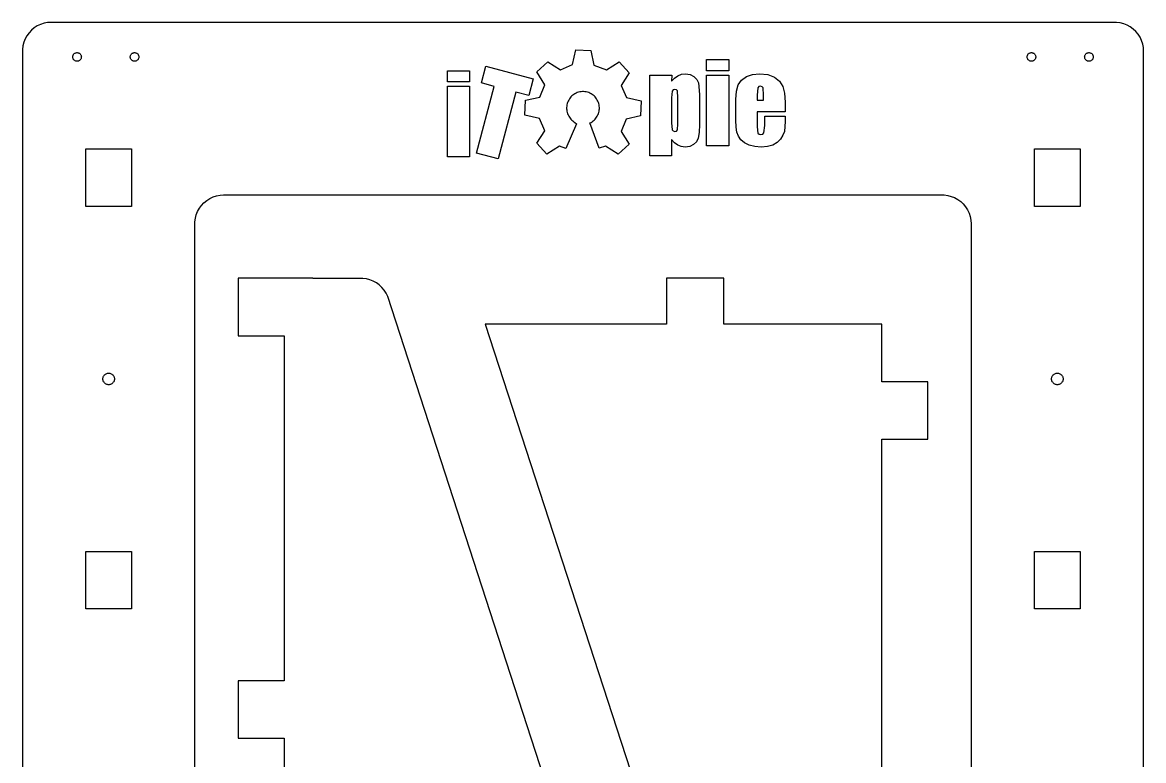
# Model space of a CAD drawing. Header units: millimetres. Extents: x -400 to 400, y 10 to 536.
# Drawn here: x -400 to -10, y 279.3 to 536 of the extents above; entities that cross this region are included whole.
import ezdxf

# ---------------------------------------------------------------- set-up
doc = ezdxf.new("R2010")
doc.units = ezdxf.units.MM
doc.layers.add('iTopie_plates-LaserCut_2x0.25in_thickness_2x400mm_2x380mm_2x330mm_rods_wide-triangle-holes.dxf_layer_1', color=1, linetype='Continuous')
doc.layers.add('iTopie_plates-LaserCut_2x0.25in_thickness_2x400mm_2x380mm_2x330mm_rods_wide-triangle-holes.dxf_layer_2', color=2, linetype='Continuous')

msp = doc.modelspace()

# ---------------------------------------------------------------- linework, layer by layer
at = {"layer": 'iTopie_plates-LaserCut_2x0.25in_thickness_2x400mm_2x380mm_2x330mm_rods_wide-triangle-holes.dxf_layer_1'}
for points in [[(-10, 106), (-10, 526), (-10, 526), (-10.0788, 527.253), (-10.0788, 527.253), (-10.3142, 528.487), (-10.3142, 528.487), (-10.7022, 529.681), (-10.7022, 529.681), (-11.2369, 530.818), (-11.2369, 530.818), (-11.9098, 531.878), (-11.9098, 531.878), (-12.7103, 532.845), (-12.7103, 532.845), (-13.6257, 533.705), (-13.6257, 533.705), (-14.6417, 534.443), (-14.6417, 534.443), (-15.7422, 535.048), (-15.7422, 535.048), (-16.9098, 535.511), (-16.9098, 535.511), (-18.1262, 535.823), (-18.1262, 535.823), (-19.3721, 535.98), (-19.3721, 535.98), (-20, 535.98), (-20, 535.98), (-20, 536), (-20, 536), (-390, 536), (-390, 536), (-391.253, 535.921), (-391.253, 535.921), (-392.487, 535.686), (-392.487, 535.686), (-393.681, 535.298), (-393.681, 535.298), (-394.818, 534.763), (-394.818, 534.763), (-395.878, 534.09), (-395.878, 534.09), (-396.845, 533.29), (-396.845, 533.29), (-397.705, 532.374), (-397.705, 532.374), (-398.443, 531.358), (-398.443, 531.358), (-399.048, 530.258), (-399.048, 530.258), (-399.511, 529.09), (-399.511, 529.09), (-399.823, 527.874), (-399.823, 527.874), (-399.98, 526.628), (-399.98, 526.628), (-399.98, 526), (-399.98, 526), (-400, 526), (-400, 526), (-400, 106)], [(-381.094, 522.503), (-381.281, 522.527), (-381.281, 522.527), (-381.464, 522.573), (-381.464, 522.573), (-381.639, 522.643), (-381.639, 522.643), (-381.804, 522.734), (-381.804, 522.734), (-381.956, 522.844), (-381.956, 522.844), (-382.093, 522.973), (-382.093, 522.973), (-382.214, 523.118), (-382.214, 523.118), (-382.314, 523.277), (-382.314, 523.277), (-382.395, 523.448), (-382.395, 523.448), (-382.453, 523.627), (-382.453, 523.627), (-382.488, 523.812), (-382.488, 523.812), (-382.5, 524), (-382.5, 524), (-382.488, 524.188), (-382.488, 524.188), (-382.453, 524.373), (-382.453, 524.373), (-382.395, 524.552), (-382.395, 524.552), (-382.314, 524.723), (-382.314, 524.723), (-382.214, 524.882), (-382.214, 524.882), (-382.093, 525.027), (-382.093, 525.027), (-381.956, 525.156), (-381.956, 525.156), (-381.804, 525.266), (-381.804, 525.266), (-381.639, 525.357), (-381.639, 525.357), (-381.464, 525.427), (-381.464, 525.427), (-381.281, 525.473), (-381.281, 525.473), (-381.094, 525.497), (-381.094, 525.497), (-380.906, 525.497), (-380.906, 525.497), (-380.719, 525.473), (-380.719, 525.473), (-380.536, 525.427), (-380.536, 525.427), (-380.361, 525.357), (-380.361, 525.357), (-380.196, 525.266), (-380.196, 525.266), (-380.044, 525.156), (-380.044, 525.156), (-379.907, 525.027), (-379.907, 525.027), (-379.786, 524.882), (-379.786, 524.882), (-379.686, 524.723), (-379.686, 524.723), (-379.605, 524.552), (-379.605, 524.552), (-379.547, 524.373), (-379.547, 524.373), (-379.512, 524.188), (-379.512, 524.188), (-379.5, 524), (-379.5, 524), (-379.512, 523.812), (-379.512, 523.812), (-379.547, 523.627), (-379.547, 523.627), (-379.605, 523.448), (-379.605, 523.448), (-379.686, 523.277), (-379.686, 523.277), (-379.786, 523.118), (-379.786, 523.118), (-379.907, 522.973), (-379.907, 522.973), (-380.044, 522.844), (-380.044, 522.844), (-380.196, 522.734), (-380.196, 522.734), (-380.361, 522.643), (-380.361, 522.643), (-380.536, 522.573), (-380.536, 522.573), (-380.719, 522.527), (-380.719, 522.527), (-380.906, 522.503), (-380.906, 522.503), (-381.094, 522.503)], [(-361.094, 522.503), (-361.281, 522.527), (-361.281, 522.527), (-361.464, 522.573), (-361.464, 522.573), (-361.639, 522.643), (-361.639, 522.643), (-361.804, 522.734), (-361.804, 522.734), (-361.956, 522.844), (-361.956, 522.844), (-362.093, 522.973), (-362.093, 522.973), (-362.214, 523.118), (-362.214, 523.118), (-362.314, 523.277), (-362.314, 523.277), (-362.395, 523.448), (-362.395, 523.448), (-362.453, 523.627), (-362.453, 523.627), (-362.488, 523.812), (-362.488, 523.812), (-362.5, 524), (-362.5, 524), (-362.488, 524.188), (-362.488, 524.188), (-362.453, 524.373), (-362.453, 524.373), (-362.395, 524.552), (-362.395, 524.552), (-362.314, 524.723), (-362.314, 524.723), (-362.214, 524.882), (-362.214, 524.882), (-362.093, 525.027), (-362.093, 525.027), (-361.956, 525.156), (-361.956, 525.156), (-361.804, 525.266), (-361.804, 525.266), (-361.639, 525.357), (-361.639, 525.357), (-361.464, 525.427), (-361.464, 525.427), (-361.281, 525.473), (-361.281, 525.473), (-361.094, 525.497), (-361.094, 525.497), (-360.906, 525.497), (-360.906, 525.497), (-360.719, 525.473), (-360.719, 525.473), (-360.536, 525.427), (-360.536, 525.427), (-360.361, 525.357), (-360.361, 525.357), (-360.196, 525.266), (-360.196, 525.266), (-360.044, 525.156), (-360.044, 525.156), (-359.907, 525.027), (-359.907, 525.027), (-359.786, 524.882), (-359.786, 524.882), (-359.686, 524.723), (-359.686, 524.723), (-359.605, 524.552), (-359.605, 524.552), (-359.547, 524.373), (-359.547, 524.373), (-359.512, 524.188), (-359.512, 524.188), (-359.5, 524), (-359.5, 524), (-359.512, 523.812), (-359.512, 523.812), (-359.547, 523.627), (-359.547, 523.627), (-359.605, 523.448), (-359.605, 523.448), (-359.686, 523.277), (-359.686, 523.277), (-359.786, 523.118), (-359.786, 523.118), (-359.907, 522.973), (-359.907, 522.973), (-360.044, 522.844), (-360.044, 522.844), (-360.196, 522.734), (-360.196, 522.734), (-360.361, 522.643), (-360.361, 522.643), (-360.536, 522.573), (-360.536, 522.573), (-360.719, 522.527), (-360.719, 522.527), (-360.906, 522.503), (-360.906, 522.503), (-361.094, 522.503)], [(-49.0942, 522.503), (-49.2811, 522.527), (-49.2811, 522.527), (-49.4635, 522.573), (-49.4635, 522.573), (-49.6387, 522.643), (-49.6387, 522.643), (-49.8037, 522.734), (-49.8037, 522.734), (-49.9561, 522.844), (-49.9561, 522.844), (-50.0934, 522.973), (-50.0934, 522.973), (-50.2135, 523.118), (-50.2135, 523.118), (-50.3145, 523.277), (-50.3145, 523.277), (-50.3947, 523.448), (-50.3947, 523.448), (-50.4529, 523.627), (-50.4529, 523.627), (-50.4882, 523.812), (-50.4882, 523.812), (-50.5, 524), (-50.5, 524), (-50.4882, 524.188), (-50.4882, 524.188), (-50.4529, 524.373), (-50.4529, 524.373), (-50.3947, 524.552), (-50.3947, 524.552), (-50.3145, 524.723), (-50.3145, 524.723), (-50.2135, 524.882), (-50.2135, 524.882), (-50.0934, 525.027), (-50.0934, 525.027), (-49.9561, 525.156), (-49.9561, 525.156), (-49.8037, 525.266), (-49.8037, 525.266), (-49.6387, 525.357), (-49.6387, 525.357), (-49.4635, 525.427), (-49.4635, 525.427), (-49.2811, 525.473), (-49.2811, 525.473), (-49.0942, 525.497), (-49.0942, 525.497), (-48.9058, 525.497), (-48.9058, 525.497), (-48.7189, 525.473), (-48.7189, 525.473), (-48.5365, 525.427), (-48.5365, 525.427), (-48.3613, 525.357), (-48.3613, 525.357), (-48.1963, 525.266), (-48.1963, 525.266), (-48.0439, 525.156), (-48.0439, 525.156), (-47.9066, 525.027), (-47.9066, 525.027), (-47.7865, 524.882), (-47.7865, 524.882), (-47.6855, 524.723), (-47.6855, 524.723), (-47.6053, 524.552), (-47.6053, 524.552), (-47.5471, 524.373), (-47.5471, 524.373), (-47.5118, 524.188), (-47.5118, 524.188), (-47.5, 524), (-47.5, 524), (-47.5118, 523.812), (-47.5118, 523.812), (-47.5471, 523.627), (-47.5471, 523.627), (-47.6053, 523.448), (-47.6053, 523.448), (-47.6855, 523.277), (-47.6855, 523.277), (-47.7865, 523.118), (-47.7865, 523.118), (-47.9066, 522.973), (-47.9066, 522.973), (-48.0439, 522.844), (-48.0439, 522.844), (-48.1963, 522.734), (-48.1963, 522.734), (-48.3613, 522.643), (-48.3613, 522.643), (-48.5365, 522.573), (-48.5365, 522.573), (-48.7189, 522.527), (-48.7189, 522.527), (-48.9058, 522.503), (-48.9058, 522.503), (-49.0942, 522.503)], [(-29.0942, 522.503), (-29.2811, 522.527), (-29.2811, 522.527), (-29.4635, 522.573), (-29.4635, 522.573), (-29.6387, 522.643), (-29.6387, 522.643), (-29.8037, 522.734), (-29.8037, 522.734), (-29.9561, 522.844), (-29.9561, 522.844), (-30.0935, 522.973), (-30.0935, 522.973), (-30.2135, 523.118), (-30.2135, 523.118), (-30.3145, 523.277), (-30.3145, 523.277), (-30.3947, 523.448), (-30.3947, 523.448), (-30.4529, 523.627), (-30.4529, 523.627), (-30.4882, 523.812), (-30.4882, 523.812), (-30.5, 524), (-30.5, 524), (-30.4882, 524.188), (-30.4882, 524.188), (-30.4529, 524.373), (-30.4529, 524.373), (-30.3947, 524.552), (-30.3947, 524.552), (-30.3145, 524.723), (-30.3145, 524.723), (-30.2135, 524.882), (-30.2135, 524.882), (-30.0935, 525.027), (-30.0935, 525.027), (-29.9561, 525.156), (-29.9561, 525.156), (-29.8037, 525.266), (-29.8037, 525.266), (-29.6387, 525.357), (-29.6387, 525.357), (-29.4635, 525.427), (-29.4635, 525.427), (-29.2811, 525.473), (-29.2811, 525.473), (-29.0942, 525.497), (-29.0942, 525.497), (-28.9058, 525.497), (-28.9058, 525.497), (-28.7189, 525.473), (-28.7189, 525.473), (-28.5365, 525.427), (-28.5365, 525.427), (-28.3613, 525.357), (-28.3613, 525.357), (-28.1963, 525.266), (-28.1963, 525.266), (-28.0439, 525.156), (-28.0439, 525.156), (-27.9066, 525.027), (-27.9066, 525.027), (-27.7865, 524.882), (-27.7865, 524.882), (-27.6855, 524.723), (-27.6855, 524.723), (-27.6053, 524.552), (-27.6053, 524.552), (-27.5471, 524.373), (-27.5471, 524.373), (-27.5118, 524.188), (-27.5118, 524.188), (-27.5, 524), (-27.5, 524), (-27.5118, 523.812), (-27.5118, 523.812), (-27.5471, 523.627), (-27.5471, 523.627), (-27.6053, 523.448), (-27.6053, 523.448), (-27.6855, 523.277), (-27.6855, 523.277), (-27.7865, 523.118), (-27.7865, 523.118), (-27.9066, 522.973), (-27.9066, 522.973), (-28.0439, 522.844), (-28.0439, 522.844), (-28.1963, 522.734), (-28.1963, 522.734), (-28.3613, 522.643), (-28.3613, 522.643), (-28.5365, 522.573), (-28.5365, 522.573), (-28.7189, 522.527), (-28.7189, 522.527), (-28.9058, 522.503), (-28.9058, 522.503), (-29.0942, 522.503)], [(-378, 472), (-378, 492), (-378, 492), (-362, 492), (-362, 492), (-362, 472), (-362, 472), (-378, 472)], [(-48, 472), (-48, 492), (-48, 492), (-32, 492), (-32, 492), (-32, 472), (-32, 472), (-48, 472)], [(-340, 172), (-340, 466), (-340, 466), (-339.98, 466), (-339.98, 466), (-339.98, 466.628), (-339.98, 466.628), (-339.823, 467.874), (-339.823, 467.874), (-339.511, 469.09), (-339.511, 469.09), (-339.048, 470.258), (-339.048, 470.258), (-338.443, 471.358), (-338.443, 471.358), (-337.705, 472.374), (-337.705, 472.374), (-336.845, 473.29), (-336.845, 473.29), (-335.878, 474.09), (-335.878, 474.09), (-334.818, 474.763), (-334.818, 474.763), (-333.681, 475.298), (-333.681, 475.298), (-332.487, 475.686), (-332.487, 475.686), (-331.253, 475.921), (-331.253, 475.921), (-330, 476), (-330, 476), (-80, 476), (-80, 476), (-80, 475.98), (-80, 475.98), (-79.3721, 475.98), (-79.3721, 475.98), (-78.1262, 475.823), (-78.1262, 475.823), (-76.9098, 475.511), (-76.9098, 475.511), (-75.7422, 475.048), (-75.7422, 475.048), (-74.6417, 474.443), (-74.6417, 474.443), (-73.6257, 473.705), (-73.6257, 473.705), (-72.7103, 472.845), (-72.7103, 472.845), (-71.9098, 471.878), (-71.9098, 471.878), (-71.2369, 470.818), (-71.2369, 470.818), (-70.7022, 469.681), (-70.7022, 469.681), (-70.3142, 468.487), (-70.3142, 468.487), (-70.0788, 467.253), (-70.0788, 467.253), (-70, 466), (-70, 466), (-70, 172)], [(-171, 127), (-222.987, 287), (-222.987, 287), (-223.008, 287), (-223.008, 287), (-272.942, 440.681), (-272.942, 440.681), (-273.477, 441.818), (-273.477, 441.818), (-274.15, 442.878), (-274.15, 442.878), (-274.95, 443.845), (-274.95, 443.845), (-275.865, 444.705), (-275.865, 444.705), (-276.881, 445.443), (-276.881, 445.443), (-277.982, 446.048), (-277.982, 446.048), (-279.15, 446.511), (-279.15, 446.511), (-280.366, 446.823), (-280.366, 446.823), (-281.612, 446.98), (-281.612, 446.98), (-299, 446.98), (-299, 446.98), (-299, 447), (-299, 447), (-325, 447), (-325, 447), (-325, 427), (-325, 427), (-309, 427), (-309, 427), (-309, 307), (-309, 307), (-325, 307), (-325, 307), (-325, 287), (-325, 287), (-309, 287), (-309, 287), (-309, 167)], [(-101, 271), (-101, 391), (-101, 391), (-85, 391), (-85, 391), (-85, 411), (-85, 411), (-101, 411), (-101, 411), (-101, 431), (-101, 431), (-156, 431), (-156, 431), (-156, 447), (-156, 447), (-176, 447), (-176, 447), (-176, 431), (-176, 431), (-239, 431), (-239, 431), (-187.013, 271)], [(-370.126, 410.004), (-370.375, 410.035), (-370.375, 410.035), (-370.618, 410.098), (-370.618, 410.098), (-370.852, 410.19), (-370.852, 410.19), (-371.072, 410.311), (-371.072, 410.311), (-371.275, 410.459), (-371.275, 410.459), (-371.458, 410.631), (-371.458, 410.631), (-371.618, 410.824), (-371.618, 410.824), (-371.753, 411.036), (-371.753, 411.036), (-371.86, 411.264), (-371.86, 411.264), (-371.937, 411.503), (-371.937, 411.503), (-371.984, 411.749), (-371.984, 411.749), (-372, 412), (-372, 412), (-371.984, 412.251), (-371.984, 412.251), (-371.937, 412.497), (-371.937, 412.497), (-371.86, 412.736), (-371.86, 412.736), (-371.753, 412.964), (-371.753, 412.964), (-371.618, 413.176), (-371.618, 413.176), (-371.458, 413.369), (-371.458, 413.369), (-371.275, 413.541), (-371.275, 413.541), (-371.072, 413.689), (-371.072, 413.689), (-370.852, 413.81), (-370.852, 413.81), (-370.618, 413.902), (-370.618, 413.902), (-370.375, 413.965), (-370.375, 413.965), (-370.126, 413.996), (-370.126, 413.996), (-369.874, 413.996), (-369.874, 413.996), (-369.625, 413.965), (-369.625, 413.965), (-369.382, 413.902), (-369.382, 413.902), (-369.148, 413.81), (-369.148, 413.81), (-368.928, 413.689), (-368.928, 413.689), (-368.725, 413.541), (-368.725, 413.541), (-368.542, 413.369), (-368.542, 413.369), (-368.382, 413.176), (-368.382, 413.176), (-368.247, 412.964), (-368.247, 412.964), (-368.14, 412.736), (-368.14, 412.736), (-368.063, 412.497), (-368.063, 412.497), (-368.016, 412.251), (-368.016, 412.251), (-368, 412), (-368, 412), (-368.016, 411.749), (-368.016, 411.749), (-368.063, 411.503), (-368.063, 411.503), (-368.14, 411.264), (-368.14, 411.264), (-368.247, 411.036), (-368.247, 411.036), (-368.382, 410.824), (-368.382, 410.824), (-368.542, 410.631), (-368.542, 410.631), (-368.725, 410.459), (-368.725, 410.459), (-368.928, 410.311), (-368.928, 410.311), (-369.148, 410.19), (-369.148, 410.19), (-369.382, 410.098), (-369.382, 410.098), (-369.625, 410.035), (-369.625, 410.035), (-369.874, 410.004), (-369.874, 410.004), (-370.126, 410.004)], [(-40.1256, 410.004), (-40.3748, 410.035), (-40.3748, 410.035), (-40.618, 410.098), (-40.618, 410.098), (-40.8515, 410.19), (-40.8515, 410.19), (-41.0716, 410.311), (-41.0716, 410.311), (-41.2748, 410.459), (-41.2748, 410.459), (-41.4579, 410.631), (-41.4579, 410.631), (-41.618, 410.824), (-41.618, 410.824), (-41.7526, 411.036), (-41.7526, 411.036), (-41.8595, 411.264), (-41.8595, 411.264), (-41.9372, 411.503), (-41.9372, 411.503), (-41.9842, 411.749), (-41.9842, 411.749), (-42, 412), (-42, 412), (-41.9842, 412.251), (-41.9842, 412.251), (-41.9372, 412.497), (-41.9372, 412.497), (-41.8595, 412.736), (-41.8595, 412.736), (-41.7526, 412.964), (-41.7526, 412.964), (-41.618, 413.176), (-41.618, 413.176), (-41.4579, 413.369), (-41.4579, 413.369), (-41.2748, 413.541), (-41.2748, 413.541), (-41.0716, 413.689), (-41.0716, 413.689), (-40.8515, 413.81), (-40.8515, 413.81), (-40.618, 413.902), (-40.618, 413.902), (-40.3748, 413.965), (-40.3748, 413.965), (-40.1256, 413.996), (-40.1256, 413.996), (-39.8744, 413.996), (-39.8744, 413.996), (-39.6252, 413.965), (-39.6252, 413.965), (-39.382, 413.902), (-39.382, 413.902), (-39.1485, 413.81), (-39.1485, 413.81), (-38.9284, 413.689), (-38.9284, 413.689), (-38.7252, 413.541), (-38.7252, 413.541), (-38.5421, 413.369), (-38.5421, 413.369), (-38.382, 413.176), (-38.382, 413.176), (-38.2474, 412.964), (-38.2474, 412.964), (-38.1405, 412.736), (-38.1405, 412.736), (-38.0628, 412.497), (-38.0628, 412.497), (-38.0158, 412.251), (-38.0158, 412.251), (-38, 412), (-38, 412), (-38.0158, 411.749), (-38.0158, 411.749), (-38.0628, 411.503), (-38.0628, 411.503), (-38.1405, 411.264), (-38.1405, 411.264), (-38.2474, 411.036), (-38.2474, 411.036), (-38.382, 410.824), (-38.382, 410.824), (-38.5421, 410.631), (-38.5421, 410.631), (-38.7252, 410.459), (-38.7252, 410.459), (-38.9284, 410.311), (-38.9284, 410.311), (-39.1485, 410.19), (-39.1485, 410.19), (-39.382, 410.098), (-39.382, 410.098), (-39.6252, 410.035), (-39.6252, 410.035), (-39.8744, 410.004), (-39.8744, 410.004), (-40.1256, 410.004)], [(-378, 332), (-378, 352), (-378, 352), (-362, 352), (-362, 352), (-362, 332), (-362, 332), (-378, 332)], [(-48, 332), (-48, 352), (-48, 352), (-32, 352), (-32, 352), (-32, 332), (-32, 332), (-48, 332)]]:
    msp.add_lwpolyline(points, dxfattribs=at)
at = {"layer": 'iTopie_plates-LaserCut_2x0.25in_thickness_2x400mm_2x380mm_2x330mm_rods_wide-triangle-holes.dxf_layer_2'}
for points in [[(-10, 106), (-10, 526), (-10, 526), (-10.0788, 527.253), (-10.0788, 527.253), (-10.3142, 528.487), (-10.3142, 528.487), (-10.7022, 529.681), (-10.7022, 529.681), (-11.2369, 530.818), (-11.2369, 530.818), (-11.9098, 531.878), (-11.9098, 531.878), (-12.7103, 532.845), (-12.7103, 532.845), (-13.6257, 533.705), (-13.6257, 533.705), (-14.6417, 534.443), (-14.6417, 534.443), (-15.7422, 535.048), (-15.7422, 535.048), (-16.9098, 535.511), (-16.9098, 535.511), (-18.1262, 535.823), (-18.1262, 535.823), (-19.3721, 535.98), (-19.3721, 535.98), (-20, 535.98), (-20, 535.98), (-20, 536), (-20, 536), (-390, 536), (-390, 536), (-391.253, 535.921), (-391.253, 535.921), (-392.487, 535.686), (-392.487, 535.686), (-393.681, 535.298), (-393.681, 535.298), (-394.818, 534.763), (-394.818, 534.763), (-395.878, 534.09), (-395.878, 534.09), (-396.845, 533.29), (-396.845, 533.29), (-397.705, 532.374), (-397.705, 532.374), (-398.443, 531.358), (-398.443, 531.358), (-399.048, 530.258), (-399.048, 530.258), (-399.511, 529.09), (-399.511, 529.09), (-399.823, 527.874), (-399.823, 527.874), (-399.98, 526.628), (-399.98, 526.628), (-399.98, 526), (-399.98, 526), (-400, 526), (-400, 526), (-400, 106)], [(-381.094, 522.503), (-381.281, 522.527), (-381.281, 522.527), (-381.464, 522.573), (-381.464, 522.573), (-381.639, 522.643), (-381.639, 522.643), (-381.804, 522.734), (-381.804, 522.734), (-381.956, 522.844), (-381.956, 522.844), (-382.093, 522.973), (-382.093, 522.973), (-382.214, 523.118), (-382.214, 523.118), (-382.314, 523.277), (-382.314, 523.277), (-382.395, 523.448), (-382.395, 523.448), (-382.453, 523.627), (-382.453, 523.627), (-382.488, 523.812), (-382.488, 523.812), (-382.5, 524), (-382.5, 524), (-382.488, 524.188), (-382.488, 524.188), (-382.453, 524.373), (-382.453, 524.373), (-382.395, 524.552), (-382.395, 524.552), (-382.314, 524.723), (-382.314, 524.723), (-382.214, 524.882), (-382.214, 524.882), (-382.093, 525.027), (-382.093, 525.027), (-381.956, 525.156), (-381.956, 525.156), (-381.804, 525.266), (-381.804, 525.266), (-381.639, 525.357), (-381.639, 525.357), (-381.464, 525.427), (-381.464, 525.427), (-381.281, 525.473), (-381.281, 525.473), (-381.094, 525.497), (-381.094, 525.497), (-380.906, 525.497), (-380.906, 525.497), (-380.719, 525.473), (-380.719, 525.473), (-380.536, 525.427), (-380.536, 525.427), (-380.361, 525.357), (-380.361, 525.357), (-380.196, 525.266), (-380.196, 525.266), (-380.044, 525.156), (-380.044, 525.156), (-379.907, 525.027), (-379.907, 525.027), (-379.786, 524.882), (-379.786, 524.882), (-379.686, 524.723), (-379.686, 524.723), (-379.605, 524.552), (-379.605, 524.552), (-379.547, 524.373), (-379.547, 524.373), (-379.512, 524.188), (-379.512, 524.188), (-379.5, 524), (-379.5, 524), (-379.512, 523.812), (-379.512, 523.812), (-379.547, 523.627), (-379.547, 523.627), (-379.605, 523.448), (-379.605, 523.448), (-379.686, 523.277), (-379.686, 523.277), (-379.786, 523.118), (-379.786, 523.118), (-379.907, 522.973), (-379.907, 522.973), (-380.044, 522.844), (-380.044, 522.844), (-380.196, 522.734), (-380.196, 522.734), (-380.361, 522.643), (-380.361, 522.643), (-380.536, 522.573), (-380.536, 522.573), (-380.719, 522.527), (-380.719, 522.527), (-380.906, 522.503), (-380.906, 522.503), (-381.094, 522.503)], [(-361.094, 522.503), (-361.281, 522.527), (-361.281, 522.527), (-361.464, 522.573), (-361.464, 522.573), (-361.639, 522.643), (-361.639, 522.643), (-361.804, 522.734), (-361.804, 522.734), (-361.956, 522.844), (-361.956, 522.844), (-362.093, 522.973), (-362.093, 522.973), (-362.214, 523.118), (-362.214, 523.118), (-362.314, 523.277), (-362.314, 523.277), (-362.395, 523.448), (-362.395, 523.448), (-362.453, 523.627), (-362.453, 523.627), (-362.488, 523.812), (-362.488, 523.812), (-362.5, 524), (-362.5, 524), (-362.488, 524.188), (-362.488, 524.188), (-362.453, 524.373), (-362.453, 524.373), (-362.395, 524.552), (-362.395, 524.552), (-362.314, 524.723), (-362.314, 524.723), (-362.214, 524.882), (-362.214, 524.882), (-362.093, 525.027), (-362.093, 525.027), (-361.956, 525.156), (-361.956, 525.156), (-361.804, 525.266), (-361.804, 525.266), (-361.639, 525.357), (-361.639, 525.357), (-361.464, 525.427), (-361.464, 525.427), (-361.281, 525.473), (-361.281, 525.473), (-361.094, 525.497), (-361.094, 525.497), (-360.906, 525.497), (-360.906, 525.497), (-360.719, 525.473), (-360.719, 525.473), (-360.536, 525.427), (-360.536, 525.427), (-360.361, 525.357), (-360.361, 525.357), (-360.196, 525.266), (-360.196, 525.266), (-360.044, 525.156), (-360.044, 525.156), (-359.907, 525.027), (-359.907, 525.027), (-359.786, 524.882), (-359.786, 524.882), (-359.686, 524.723), (-359.686, 524.723), (-359.605, 524.552), (-359.605, 524.552), (-359.547, 524.373), (-359.547, 524.373), (-359.512, 524.188), (-359.512, 524.188), (-359.5, 524), (-359.5, 524), (-359.512, 523.812), (-359.512, 523.812), (-359.547, 523.627), (-359.547, 523.627), (-359.605, 523.448), (-359.605, 523.448), (-359.686, 523.277), (-359.686, 523.277), (-359.786, 523.118), (-359.786, 523.118), (-359.907, 522.973), (-359.907, 522.973), (-360.044, 522.844), (-360.044, 522.844), (-360.196, 522.734), (-360.196, 522.734), (-360.361, 522.643), (-360.361, 522.643), (-360.536, 522.573), (-360.536, 522.573), (-360.719, 522.527), (-360.719, 522.527), (-360.906, 522.503), (-360.906, 522.503), (-361.094, 522.503)], [(-197.123, 492.95), (-199.323, 492.322), (-199.323, 492.322), (-202.613, 501.04), (-202.613, 501.04), (-202.214, 501.243), (-202.214, 501.243), (-201.831, 501.478), (-201.831, 501.478), (-201.468, 501.741), (-201.468, 501.741), (-201.127, 502.032), (-201.127, 502.032), (-200.81, 502.349), (-200.81, 502.349), (-200.519, 502.689), (-200.519, 502.689), (-200.255, 503.052), (-200.255, 503.052), (-200.021, 503.435), (-200.021, 503.435), (-199.816, 503.834), (-199.816, 503.834), (-199.645, 504.248), (-199.645, 504.248), (-199.506, 504.674), (-199.506, 504.674), (-199.401, 505.11), (-199.401, 505.11), (-199.331, 505.553), (-199.331, 505.553), (-199.296, 506), (-199.296, 506), (-199.296, 506.448), (-199.296, 506.448), (-199.33, 506.896), (-199.33, 506.896), (-199.4, 507.338), (-199.4, 507.338), (-199.505, 507.774), (-199.505, 507.774), (-199.644, 508.2), (-199.644, 508.2), (-199.815, 508.615), (-199.815, 508.615), (-200.019, 509.015), (-200.019, 509.015), (-200.253, 509.396), (-200.253, 509.396), (-200.516, 509.76), (-200.516, 509.76), (-200.808, 510.101), (-200.808, 510.101), (-201.124, 510.418), (-201.124, 510.418), (-201.465, 510.709), (-201.465, 510.709), (-201.828, 510.973), (-201.828, 510.973), (-202.21, 511.207), (-202.21, 511.207), (-202.609, 511.41), (-202.609, 511.41), (-203.023, 511.582), (-203.023, 511.582), (-203.45, 511.721), (-203.45, 511.721), (-203.886, 511.825), (-203.886, 511.825), (-204.329, 511.896), (-204.329, 511.896), (-204.775, 511.931), (-204.775, 511.931), (-205.225, 511.931), (-205.225, 511.931), (-205.671, 511.896), (-205.671, 511.896), (-206.114, 511.825), (-206.114, 511.825), (-206.55, 511.721), (-206.55, 511.721), (-206.977, 511.582), (-206.977, 511.582), (-207.391, 511.41), (-207.391, 511.41), (-207.79, 511.207), (-207.79, 511.207), (-208.172, 510.973), (-208.172, 510.973), (-208.535, 510.709), (-208.535, 510.709), (-208.876, 510.418), (-208.876, 510.418), (-209.192, 510.101), (-209.192, 510.101), (-209.484, 509.76), (-209.484, 509.76), (-209.747, 509.396), (-209.747, 509.396), (-209.981, 509.015), (-209.981, 509.015), (-210.185, 508.615), (-210.185, 508.615), (-210.356, 508.2), (-210.356, 508.2), (-210.495, 507.774), (-210.495, 507.774), (-210.6, 507.338), (-210.6, 507.338), (-210.67, 506.896), (-210.67, 506.896), (-210.704, 506.448), (-210.704, 506.448), (-210.704, 506), (-210.704, 506), (-210.669, 505.553), (-210.669, 505.553), (-210.599, 505.11), (-210.599, 505.11), (-210.494, 504.674), (-210.494, 504.674), (-210.355, 504.248), (-210.355, 504.248), (-210.184, 503.834), (-210.184, 503.834), (-209.979, 503.435), (-209.979, 503.435), (-209.745, 503.052), (-209.745, 503.052), (-209.481, 502.689), (-209.481, 502.689), (-209.19, 502.349), (-209.19, 502.349), (-208.873, 502.032), (-208.873, 502.032), (-208.532, 501.741), (-208.532, 501.741), (-208.169, 501.478), (-208.169, 501.478), (-207.786, 501.243), (-207.786, 501.243), (-207.255, 500.705), (-207.255, 500.705), (-211.019, 492.18), (-211.019, 492.18), (-213.123, 492.925), (-213.123, 492.925), (-217.542, 490.19), (-217.542, 490.19), (-221.067, 494.015), (-221.067, 494.015), (-218.276, 498.349), (-218.276, 498.349), (-220.149, 502.565), (-220.149, 502.565), (-225.208, 503.756), (-225.208, 503.756), (-224.996, 508.952), (-224.996, 508.952), (-219.958, 510.044), (-219.958, 510.044), (-218.301, 514.35), (-218.301, 514.35), (-221.035, 518.769), (-221.035, 518.769), (-217.212, 522.293), (-217.212, 522.293), (-212.877, 519.502), (-212.877, 519.502), (-208.661, 521.376), (-208.661, 521.376), (-207.47, 526.434), (-207.47, 526.434), (-202.273, 526.223), (-202.273, 526.223), (-201.183, 521.184), (-201.183, 521.184), (-196.877, 519.527), (-196.877, 519.527), (-192.458, 522.262), (-192.458, 522.262), (-188.933, 518.438), (-188.933, 518.438), (-191.724, 514.104), (-191.724, 514.104), (-189.851, 509.888), (-189.851, 509.888), (-184.792, 508.696), (-184.792, 508.696), (-185.004, 503.5), (-185.004, 503.5), (-190.042, 502.408), (-190.042, 502.408), (-191.699, 498.103), (-191.699, 498.103), (-188.965, 493.684), (-188.965, 493.684), (-192.788, 490.159), (-192.788, 490.159), (-197.123, 492.95)], [(-162.026, 519.187), (-162.026, 523.097), (-162.026, 523.097), (-154.318, 523.097), (-154.318, 523.097), (-154.318, 519.187), (-154.318, 519.187), (-162.026, 519.187)], [(-49.0942, 522.503), (-49.2811, 522.527), (-49.2811, 522.527), (-49.4635, 522.573), (-49.4635, 522.573), (-49.6387, 522.643), (-49.6387, 522.643), (-49.8037, 522.734), (-49.8037, 522.734), (-49.9561, 522.844), (-49.9561, 522.844), (-50.0934, 522.973), (-50.0934, 522.973), (-50.2135, 523.118), (-50.2135, 523.118), (-50.3145, 523.277), (-50.3145, 523.277), (-50.3947, 523.448), (-50.3947, 523.448), (-50.4529, 523.627), (-50.4529, 523.627), (-50.4882, 523.812), (-50.4882, 523.812), (-50.5, 524), (-50.5, 524), (-50.4882, 524.188), (-50.4882, 524.188), (-50.4529, 524.373), (-50.4529, 524.373), (-50.3947, 524.552), (-50.3947, 524.552), (-50.3145, 524.723), (-50.3145, 524.723), (-50.2135, 524.882), (-50.2135, 524.882), (-50.0934, 525.027), (-50.0934, 525.027), (-49.9561, 525.156), (-49.9561, 525.156), (-49.8037, 525.266), (-49.8037, 525.266), (-49.6387, 525.357), (-49.6387, 525.357), (-49.4635, 525.427), (-49.4635, 525.427), (-49.2811, 525.473), (-49.2811, 525.473), (-49.0942, 525.497), (-49.0942, 525.497), (-48.9058, 525.497), (-48.9058, 525.497), (-48.7189, 525.473), (-48.7189, 525.473), (-48.5365, 525.427), (-48.5365, 525.427), (-48.3613, 525.357), (-48.3613, 525.357), (-48.1963, 525.266), (-48.1963, 525.266), (-48.0439, 525.156), (-48.0439, 525.156), (-47.9066, 525.027), (-47.9066, 525.027), (-47.7865, 524.882), (-47.7865, 524.882), (-47.6855, 524.723), (-47.6855, 524.723), (-47.6053, 524.552), (-47.6053, 524.552), (-47.5471, 524.373), (-47.5471, 524.373), (-47.5118, 524.188), (-47.5118, 524.188), (-47.5, 524), (-47.5, 524), (-47.5118, 523.812), (-47.5118, 523.812), (-47.5471, 523.627), (-47.5471, 523.627), (-47.6053, 523.448), (-47.6053, 523.448), (-47.6855, 523.277), (-47.6855, 523.277), (-47.7865, 523.118), (-47.7865, 523.118), (-47.9066, 522.973), (-47.9066, 522.973), (-48.0439, 522.844), (-48.0439, 522.844), (-48.1963, 522.734), (-48.1963, 522.734), (-48.3613, 522.643), (-48.3613, 522.643), (-48.5365, 522.573), (-48.5365, 522.573), (-48.7189, 522.527), (-48.7189, 522.527), (-48.9058, 522.503), (-48.9058, 522.503), (-49.0942, 522.503)], [(-29.0942, 522.503), (-29.2811, 522.527), (-29.2811, 522.527), (-29.4635, 522.573), (-29.4635, 522.573), (-29.6387, 522.643), (-29.6387, 522.643), (-29.8037, 522.734), (-29.8037, 522.734), (-29.9561, 522.844), (-29.9561, 522.844), (-30.0935, 522.973), (-30.0935, 522.973), (-30.2135, 523.118), (-30.2135, 523.118), (-30.3145, 523.277), (-30.3145, 523.277), (-30.3947, 523.448), (-30.3947, 523.448), (-30.4529, 523.627), (-30.4529, 523.627), (-30.4882, 523.812), (-30.4882, 523.812), (-30.5, 524), (-30.5, 524), (-30.4882, 524.188), (-30.4882, 524.188), (-30.4529, 524.373), (-30.4529, 524.373), (-30.3947, 524.552), (-30.3947, 524.552), (-30.3145, 524.723), (-30.3145, 524.723), (-30.2135, 524.882), (-30.2135, 524.882), (-30.0935, 525.027), (-30.0935, 525.027), (-29.9561, 525.156), (-29.9561, 525.156), (-29.8037, 525.266), (-29.8037, 525.266), (-29.6387, 525.357), (-29.6387, 525.357), (-29.4635, 525.427), (-29.4635, 525.427), (-29.2811, 525.473), (-29.2811, 525.473), (-29.0942, 525.497), (-29.0942, 525.497), (-28.9058, 525.497), (-28.9058, 525.497), (-28.7189, 525.473), (-28.7189, 525.473), (-28.5365, 525.427), (-28.5365, 525.427), (-28.3613, 525.357), (-28.3613, 525.357), (-28.1963, 525.266), (-28.1963, 525.266), (-28.0439, 525.156), (-28.0439, 525.156), (-27.9066, 525.027), (-27.9066, 525.027), (-27.7865, 524.882), (-27.7865, 524.882), (-27.6855, 524.723), (-27.6855, 524.723), (-27.6053, 524.552), (-27.6053, 524.552), (-27.5471, 524.373), (-27.5471, 524.373), (-27.5118, 524.188), (-27.5118, 524.188), (-27.5, 524), (-27.5, 524), (-27.5118, 523.812), (-27.5118, 523.812), (-27.5471, 523.627), (-27.5471, 523.627), (-27.6053, 523.448), (-27.6053, 523.448), (-27.6855, 523.277), (-27.6855, 523.277), (-27.7865, 523.118), (-27.7865, 523.118), (-27.9066, 522.973), (-27.9066, 522.973), (-28.0439, 522.844), (-28.0439, 522.844), (-28.1963, 522.734), (-28.1963, 522.734), (-28.3613, 522.643), (-28.3613, 522.643), (-28.5365, 522.573), (-28.5365, 522.573), (-28.7189, 522.527), (-28.7189, 522.527), (-28.9058, 522.503), (-28.9058, 522.503), (-29.0942, 522.503)], [(-252.18, 515.287), (-252.18, 519.196), (-252.18, 519.196), (-244.471, 519.196), (-244.471, 519.196), (-244.471, 515.287), (-244.471, 515.287), (-252.18, 515.287)], [(-242.099, 490.565), (-235.888, 513.744), (-235.888, 513.744), (-240.345, 514.938), (-240.345, 514.938), (-238.791, 520.737), (-238.791, 520.737), (-222.324, 516.325), (-222.324, 516.325), (-223.878, 510.526), (-223.878, 510.526), (-228.353, 511.726), (-228.353, 511.726), (-234.563, 488.547), (-234.563, 488.547), (-242.099, 490.565)], [(-181.724, 489.595), (-181.724, 517.686), (-181.724, 517.686), (-174.108, 517.686), (-174.108, 517.686), (-174.237, 515.514), (-174.237, 515.514), (-173.187, 516.664), (-173.187, 516.664), (-172.032, 517.481), (-172.032, 517.481), (-170.772, 517.969), (-170.772, 517.969), (-169.401, 518.131), (-169.401, 518.131), (-167.777, 517.896), (-167.777, 517.896), (-166.391, 517.195), (-166.391, 517.195), (-165.359, 516.188), (-165.359, 516.188), (-164.806, 515.036), (-164.806, 515.036), (-164.491, 510.886), (-164.491, 510.886), (-164.491, 500.527), (-164.491, 500.527), (-164.591, 497.657), (-164.591, 497.657), (-164.89, 495.756), (-164.89, 495.756), (-165.496, 494.481), (-165.496, 494.481), (-166.52, 493.495), (-166.52, 493.495), (-167.88, 492.863), (-167.88, 492.863), (-169.494, 492.652), (-169.494, 492.652), (-170.833, 492.814), (-170.833, 492.814), (-172.069, 493.302), (-172.069, 493.302), (-173.205, 494.109), (-173.205, 494.109), (-174.237, 495.232), (-174.237, 495.232), (-174.237, 489.595), (-174.237, 489.595), (-181.724, 489.595)], [(-162.026, 493.097), (-162.026, 517.686), (-162.026, 517.686), (-154.318, 517.686), (-154.318, 517.686), (-154.318, 493.097), (-154.318, 493.097), (-162.026, 493.097)], [(-145.284, 492.823), (-147.239, 493.338), (-147.239, 493.338), (-148.854, 494.15), (-148.854, 494.15), (-150.065, 495.219), (-150.065, 495.219), (-150.92, 496.474), (-150.92, 496.474), (-151.464, 497.85), (-151.464, 497.85), (-151.756, 499.612), (-151.756, 499.612), (-151.854, 502.028), (-151.854, 502.028), (-151.854, 509.199), (-151.854, 509.199), (-151.636, 512.083), (-151.636, 512.083), (-150.982, 514.286), (-150.982, 514.286), (-149.834, 515.931), (-149.834, 515.931), (-148.129, 517.14), (-148.129, 517.14), (-145.998, 517.883), (-145.998, 517.883), (-143.57, 518.131), (-143.57, 518.131), (-140.696, 517.832), (-140.696, 517.832), (-138.373, 516.936), (-138.373, 516.936), (-136.631, 515.546), (-136.631, 515.546), (-135.501, 513.767), (-135.501, 513.767), (-134.883, 511.393), (-134.883, 511.393), (-134.676, 508.217), (-134.676, 508.217), (-134.676, 504.956), (-134.676, 504.956), (-144.367, 504.956), (-144.367, 504.956), (-144.367, 499.638), (-144.367, 499.638), (-144.127, 497.488), (-144.127, 497.488), (-143.774, 497.127), (-143.774, 497.127), (-143.2, 497.007), (-143.2, 497.007), (-142.489, 497.166), (-142.489, 497.166), (-142.061, 497.646), (-142.061, 497.646), (-141.773, 500.119), (-141.773, 500.119), (-141.773, 503.362), (-141.773, 503.362), (-134.676, 503.362), (-134.676, 503.362), (-134.676, 501.547), (-134.676, 501.547), (-134.964, 498.044), (-134.964, 498.044), (-135.443, 496.779), (-135.443, 496.779), (-136.307, 495.432), (-136.307, 495.432), (-137.504, 494.216), (-137.504, 494.216), (-138.984, 493.347), (-138.984, 493.347), (-140.812, 492.826), (-140.812, 492.826), (-143.052, 492.652), (-143.052, 492.652), (-145.284, 492.823)], [(-252.18, 489.196), (-252.18, 513.786), (-252.18, 513.786), (-244.471, 513.786), (-244.471, 513.786), (-244.471, 489.196), (-244.471, 489.196), (-252.18, 489.196)], [(-172.466, 498.234), (-172.153, 498.616), (-172.153, 498.616), (-172.001, 500.745), (-172.001, 500.745), (-172, 509.818), (-172, 509.818), (-172.144, 512.194), (-172.144, 512.194), (-172.459, 512.556), (-172.459, 512.556), (-173.07, 512.676), (-173.07, 512.676), (-173.68, 512.537), (-173.68, 512.537), (-174.024, 512.12), (-174.024, 512.12), (-174.207, 509.811), (-174.207, 509.811), (-174.207, 501.052), (-174.207, 501.052), (-174.016, 498.662), (-174.016, 498.662), (-173.663, 498.245), (-173.663, 498.245), (-173.052, 498.106), (-173.052, 498.106), (-172.466, 498.234)], [(-142.181, 510.756), (-142.385, 513.221), (-142.385, 513.221), (-142.695, 513.638), (-142.695, 513.638), (-143.219, 513.776), (-143.219, 513.776), (-143.849, 513.658), (-143.849, 513.658), (-144.182, 513.304), (-144.182, 513.304), (-144.367, 510.756), (-144.367, 510.756), (-144.367, 508.958), (-144.367, 508.958), (-142.181, 508.958), (-142.181, 508.958), (-142.181, 510.756)], [(-378, 472), (-378, 492), (-378, 492), (-362, 492), (-362, 492), (-362, 472), (-362, 472), (-378, 472)], [(-48, 472), (-48, 492), (-48, 492), (-32, 492), (-32, 492), (-32, 472), (-32, 472), (-48, 472)], [(-340, 172), (-340, 466), (-340, 466), (-339.98, 466), (-339.98, 466), (-339.98, 466.628), (-339.98, 466.628), (-339.823, 467.874), (-339.823, 467.874), (-339.511, 469.09), (-339.511, 469.09), (-339.048, 470.258), (-339.048, 470.258), (-338.443, 471.358), (-338.443, 471.358), (-337.705, 472.374), (-337.705, 472.374), (-336.845, 473.29), (-336.845, 473.29), (-335.878, 474.09), (-335.878, 474.09), (-334.818, 474.763), (-334.818, 474.763), (-333.681, 475.298), (-333.681, 475.298), (-332.487, 475.686), (-332.487, 475.686), (-331.253, 475.921), (-331.253, 475.921), (-330, 476), (-330, 476), (-80, 476), (-80, 476), (-80, 475.98), (-80, 475.98), (-79.3721, 475.98), (-79.3721, 475.98), (-78.1262, 475.823), (-78.1262, 475.823), (-76.9098, 475.511), (-76.9098, 475.511), (-75.7422, 475.048), (-75.7422, 475.048), (-74.6417, 474.443), (-74.6417, 474.443), (-73.6257, 473.705), (-73.6257, 473.705), (-72.7103, 472.845), (-72.7103, 472.845), (-71.9098, 471.878), (-71.9098, 471.878), (-71.2369, 470.818), (-71.2369, 470.818), (-70.7022, 469.681), (-70.7022, 469.681), (-70.3142, 468.487), (-70.3142, 468.487), (-70.0788, 467.253), (-70.0788, 467.253), (-70, 466), (-70, 466), (-70, 172)], [(-171, 127), (-222.987, 287), (-222.987, 287), (-223.008, 287), (-223.008, 287), (-272.942, 440.681), (-272.942, 440.681), (-273.477, 441.818), (-273.477, 441.818), (-274.15, 442.878), (-274.15, 442.878), (-274.95, 443.845), (-274.95, 443.845), (-275.865, 444.705), (-275.865, 444.705), (-276.881, 445.443), (-276.881, 445.443), (-277.982, 446.048), (-277.982, 446.048), (-279.15, 446.511), (-279.15, 446.511), (-280.366, 446.823), (-280.366, 446.823), (-281.612, 446.98), (-281.612, 446.98), (-299, 446.98), (-299, 446.98), (-299, 447), (-299, 447), (-325, 447), (-325, 447), (-325, 427), (-325, 427), (-309, 427), (-309, 427), (-309, 307), (-309, 307), (-325, 307), (-325, 307), (-325, 287), (-325, 287), (-309, 287), (-309, 287), (-309, 167)], [(-101, 271), (-101, 391), (-101, 391), (-85, 391), (-85, 391), (-85, 411), (-85, 411), (-101, 411), (-101, 411), (-101, 431), (-101, 431), (-156, 431), (-156, 431), (-156, 447), (-156, 447), (-176, 447), (-176, 447), (-176, 431), (-176, 431), (-239, 431), (-239, 431), (-187.013, 271)], [(-370.126, 410.004), (-370.375, 410.035), (-370.375, 410.035), (-370.618, 410.098), (-370.618, 410.098), (-370.852, 410.19), (-370.852, 410.19), (-371.072, 410.311), (-371.072, 410.311), (-371.275, 410.459), (-371.275, 410.459), (-371.458, 410.631), (-371.458, 410.631), (-371.618, 410.824), (-371.618, 410.824), (-371.753, 411.036), (-371.753, 411.036), (-371.86, 411.264), (-371.86, 411.264), (-371.937, 411.503), (-371.937, 411.503), (-371.984, 411.749), (-371.984, 411.749), (-372, 412), (-372, 412), (-371.984, 412.251), (-371.984, 412.251), (-371.937, 412.497), (-371.937, 412.497), (-371.86, 412.736), (-371.86, 412.736), (-371.753, 412.964), (-371.753, 412.964), (-371.618, 413.176), (-371.618, 413.176), (-371.458, 413.369), (-371.458, 413.369), (-371.275, 413.541), (-371.275, 413.541), (-371.072, 413.689), (-371.072, 413.689), (-370.852, 413.81), (-370.852, 413.81), (-370.618, 413.902), (-370.618, 413.902), (-370.375, 413.965), (-370.375, 413.965), (-370.126, 413.996), (-370.126, 413.996), (-369.874, 413.996), (-369.874, 413.996), (-369.625, 413.965), (-369.625, 413.965), (-369.382, 413.902), (-369.382, 413.902), (-369.148, 413.81), (-369.148, 413.81), (-368.928, 413.689), (-368.928, 413.689), (-368.725, 413.541), (-368.725, 413.541), (-368.542, 413.369), (-368.542, 413.369), (-368.382, 413.176), (-368.382, 413.176), (-368.247, 412.964), (-368.247, 412.964), (-368.14, 412.736), (-368.14, 412.736), (-368.063, 412.497), (-368.063, 412.497), (-368.016, 412.251), (-368.016, 412.251), (-368, 412), (-368, 412), (-368.016, 411.749), (-368.016, 411.749), (-368.063, 411.503), (-368.063, 411.503), (-368.14, 411.264), (-368.14, 411.264), (-368.247, 411.036), (-368.247, 411.036), (-368.382, 410.824), (-368.382, 410.824), (-368.542, 410.631), (-368.542, 410.631), (-368.725, 410.459), (-368.725, 410.459), (-368.928, 410.311), (-368.928, 410.311), (-369.148, 410.19), (-369.148, 410.19), (-369.382, 410.098), (-369.382, 410.098), (-369.625, 410.035), (-369.625, 410.035), (-369.874, 410.004), (-369.874, 410.004), (-370.126, 410.004)], [(-40.1256, 410.004), (-40.3748, 410.035), (-40.3748, 410.035), (-40.618, 410.098), (-40.618, 410.098), (-40.8515, 410.19), (-40.8515, 410.19), (-41.0716, 410.311), (-41.0716, 410.311), (-41.2748, 410.459), (-41.2748, 410.459), (-41.4579, 410.631), (-41.4579, 410.631), (-41.618, 410.824), (-41.618, 410.824), (-41.7526, 411.036), (-41.7526, 411.036), (-41.8595, 411.264), (-41.8595, 411.264), (-41.9372, 411.503), (-41.9372, 411.503), (-41.9842, 411.749), (-41.9842, 411.749), (-42, 412), (-42, 412), (-41.9842, 412.251), (-41.9842, 412.251), (-41.9372, 412.497), (-41.9372, 412.497), (-41.8595, 412.736), (-41.8595, 412.736), (-41.7526, 412.964), (-41.7526, 412.964), (-41.618, 413.176), (-41.618, 413.176), (-41.4579, 413.369), (-41.4579, 413.369), (-41.2748, 413.541), (-41.2748, 413.541), (-41.0716, 413.689), (-41.0716, 413.689), (-40.8515, 413.81), (-40.8515, 413.81), (-40.618, 413.902), (-40.618, 413.902), (-40.3748, 413.965), (-40.3748, 413.965), (-40.1256, 413.996), (-40.1256, 413.996), (-39.8744, 413.996), (-39.8744, 413.996), (-39.6252, 413.965), (-39.6252, 413.965), (-39.382, 413.902), (-39.382, 413.902), (-39.1485, 413.81), (-39.1485, 413.81), (-38.9284, 413.689), (-38.9284, 413.689), (-38.7252, 413.541), (-38.7252, 413.541), (-38.5421, 413.369), (-38.5421, 413.369), (-38.382, 413.176), (-38.382, 413.176), (-38.2474, 412.964), (-38.2474, 412.964), (-38.1405, 412.736), (-38.1405, 412.736), (-38.0628, 412.497), (-38.0628, 412.497), (-38.0158, 412.251), (-38.0158, 412.251), (-38, 412), (-38, 412), (-38.0158, 411.749), (-38.0158, 411.749), (-38.0628, 411.503), (-38.0628, 411.503), (-38.1405, 411.264), (-38.1405, 411.264), (-38.2474, 411.036), (-38.2474, 411.036), (-38.382, 410.824), (-38.382, 410.824), (-38.5421, 410.631), (-38.5421, 410.631), (-38.7252, 410.459), (-38.7252, 410.459), (-38.9284, 410.311), (-38.9284, 410.311), (-39.1485, 410.19), (-39.1485, 410.19), (-39.382, 410.098), (-39.382, 410.098), (-39.6252, 410.035), (-39.6252, 410.035), (-39.8744, 410.004), (-39.8744, 410.004), (-40.1256, 410.004)], [(-378, 332), (-378, 352), (-378, 352), (-362, 352), (-362, 352), (-362, 332), (-362, 332), (-378, 332)], [(-48, 332), (-48, 352), (-48, 352), (-32, 352), (-32, 352), (-32, 332), (-32, 332), (-48, 332)]]:
    msp.add_lwpolyline(points, dxfattribs=at)

doc.saveas('drawing.dxf')
